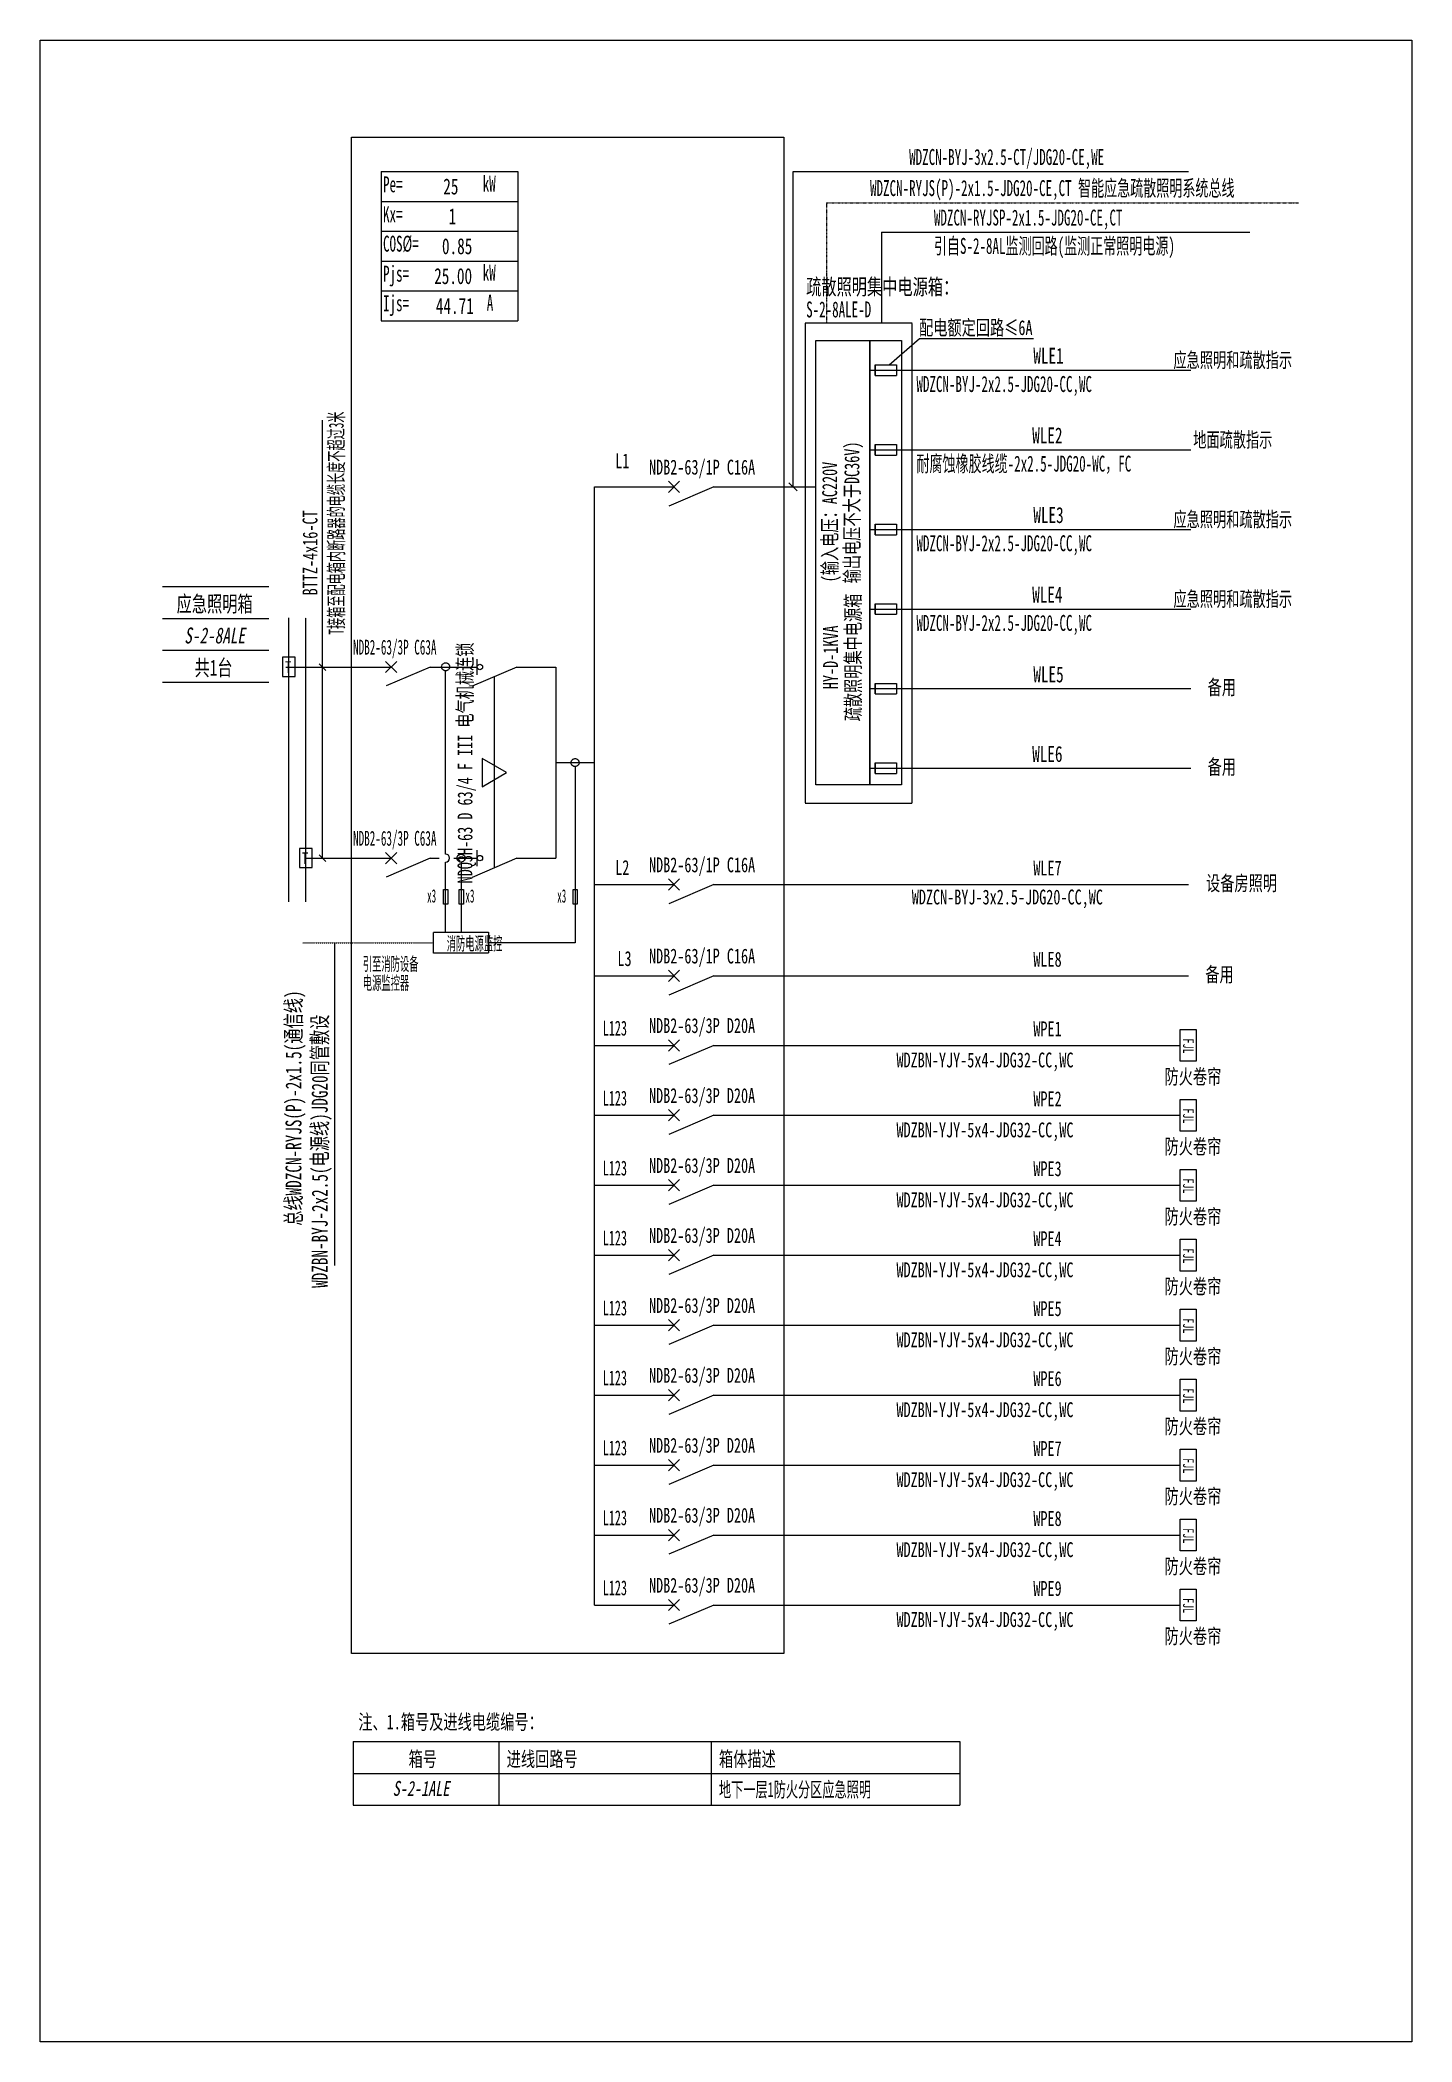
# Model space of a CAD drawing. Extents: x 251778 to 253662, y 348588 to 351336.
import ezdxf
from ezdxf.enums import TextEntityAlignment as Align

# ---------------------------------------------------------------- set-up
doc = ezdxf.new("R2010")
doc.units = 0
doc.header["$MEASUREMENT"] = 0
for name, pattern in [('_点划线L', [1.9, 1.5, -0.17, 0.06, -0.17]), ('_虚线S', [0.25, 0.125, -0.125]), ('DASH', [0.35, 0.25, -0.1]), ('DASHED', [0.75, 0.5, -0.25]), ('DIVIDE', [1.25, 0.5, -0.25, 0, -0.25, 0, -0.25])]:
    doc.linetypes.add(name, pattern=pattern)
for name, color, linetype in [('D_E_Eqpm(强电设备)', 100, 'Continuous'), ('D_E_Eqpm（强电设备）', 100, 'Continuous'), ('D_E_Text(强电文字)', 51, 'Continuous'), ('D_E_Text（强电文字）', 51, 'Continuous'), ('D_E_Wire(强电线缆)', 10, 'Continuous'), ('D_E_Wire（强电线缆）', 10, 'Continuous'), ('D_El_Wire（弱电线缆）', 10, 'Continuous'), ('D_T_TableDim（表格尺寸）', 255, 'Continuous'), ('DQ_Eqpm', 100, 'Continuous'), ('FL04GGFW_E72-配电箱系统图-塔楼部分$0$D_E_Eqpm（强电设备）', 100, 'Continuous'), ('FL09U293_E72-地下室配电箱系统图$0$D_E_Eqpm（强电设备）', 100, 'Continuous'), ('FL09U293_E72-地下室配电箱系统图$0$D_E_Text（强电文字）', 51, 'Continuous'), ('FL09U293_E72-地下室配电箱系统图$0$D_T_TableDim（表格尺寸）', 255, 'Continuous'), ('系统图', 220, 'Continuous')]:
    doc.layers.add(name, color=color, linetype=linetype)
doc.styles.add('FL09U293_E72-地下室配电箱系统图$0$FL04GGFW_E72-配电箱系统图-塔楼部分$0$电气', font='', dxfattribs={"width": 0.7})
doc.styles.add('FL09U293_E72-地下室配电箱系统图$0$FL04GGFW_E72-配电箱系统图-塔楼部分$0$电气箱', font='simhei.ttf', dxfattribs={"width": 0.8, "oblique": 10})
doc.styles.add('FL09U293_E72-地下室配电箱系统图$0$电气', font='', dxfattribs={"width": 0.7})
doc.styles.add('FL09U293_E72-地下室配电箱系统图$0$电气箱', font='simhei.ttf', dxfattribs={"width": 0.8, "oblique": 10})
doc.styles.add('HZ', font='', dxfattribs={"width": 0.7, "height": 400})
doc.styles.add('电气', font='', dxfattribs={"width": 0.7})
doc.styles.get('FL09U293_E72-地下室配电箱系统图$0$FL04GGFW_E72-配电箱系统图-塔楼部分$0$电气').set_extended_font_data('SimSun')
doc.styles.get('FL09U293_E72-地下室配电箱系统图$0$电气').set_extended_font_data('SimSun')
doc.styles.get('HZ').set_extended_font_data('SimSun')
doc.styles.get('电气').set_extended_font_data('SimSun')

msp = doc.modelspace()

# ---------------------------------------------------------------- linework, layer by layer
at = {"layer": 'D_E_Eqpm(强电设备)'}
for p, q in [((252641.1, 350714.7, 0), (252656.5, 350730.2, 0)), ((252656.5, 350714.7, 0), (252641.1, 350730.2, 0)), ((252703.5, 350722.5, 0), (252641.8, 350696, 0)), ((252252.9, 350467.5, 0), (252268.3, 350482.9, 0)), ((252268.3, 350467.5, 0), (252252.9, 350482.9, 0)), ((252378.6, 350464.3, 0), (252378.6, 350486.1, 0)), ((252252.9, 350205.1, 0), (252268.3, 350220.5, 0)), ((252268.3, 350205.1, 0), (252252.9, 350220.5, 0)), ((252378.6, 350201.9, 0), (252378.6, 350223.7, 0)), ((252641.1, 350168.7, 0), (252656.5, 350184.2, 0)), ((252656.5, 350168.7, 0), (252641.1, 350184.2, 0)), ((252703.5, 350176.5, 0), (252641.8, 350150, 0)), ((252641.1, 350043.5, 0), (252656.5, 350059, 0)), ((252656.5, 350043.5, 0), (252641.1, 350059, 0)), ((252703.5, 350051.3, 0), (252641.8, 350024.8, 0)), ((252641.1, 349948, 0), (252656.5, 349963.5, 0)), ((252656.5, 349948, 0), (252641.1, 349963.5, 0)), ((252703.5, 349955.8, 0), (252641.8, 349929.3, 0)), ((252641.1, 349852, 0), (252656.5, 349867.5, 0)), ((252656.5, 349852, 0), (252641.1, 349867.5, 0)), ((252703.5, 349859.7, 0), (252641.8, 349833.3, 0)), ((252641.1, 349755.9, 0), (252656.5, 349771.4, 0)), ((252656.5, 349755.9, 0), (252641.1, 349771.4, 0)), ((252703.5, 349763.7, 0), (252641.8, 349737.2, 0)), ((252641.1, 349659.9, 0), (252656.5, 349675.4, 0)), ((252656.5, 349659.9, 0), (252641.1, 349675.4, 0)), ((252703.5, 349667.6, 0), (252641.8, 349641.2, 0)), ((252641.1, 349563.9, 0), (252656.5, 349579.3, 0)), ((252656.5, 349563.9, 0), (252641.1, 349579.3, 0)), ((252703.5, 349571.6, 0), (252641.8, 349545.1, 0)), ((252641.1, 349467.8, 0), (252656.5, 349483.3, 0)), ((252656.5, 349467.8, 0), (252641.1, 349483.3, 0)), ((252703.5, 349475.5, 0), (252641.8, 349449.1, 0)), ((252641.1, 349371.8, 0), (252656.5, 349387.2, 0)), ((252656.5, 349371.8, 0), (252641.1, 349387.2, 0)), ((252703.5, 349379.5, 0), (252641.8, 349353, 0)), ((252641.1, 349275.7, 0), (252656.5, 349291.2, 0)), ((252656.5, 349275.7, 0), (252641.1, 349291.2, 0)), ((252703.5, 349283.5, 0), (252641.8, 349257, 0)), ((252641.1, 349179.7, 0), (252656.5, 349195.1, 0)), ((252656.5, 349179.7, 0), (252641.1, 349195.1, 0)), ((252703.5, 349187.4, 0), (252641.8, 349161, 0))]:
    msp.add_line(p, q, dxfattribs=at)
for centre in [(252382.4, 350475.2, 0), (252382.4, 350212.8, 0)]:
    msp.add_circle(centre, 3.72, dxfattribs=at)
at = {"layer": 'D_E_Eqpm（强电设备）'}
for p, q in [((252843.6, 350313.4, 0), (252843.6, 350923.7, 0)), ((252843.6, 350923.7, 0), (252917.7, 350923.7, 0)), ((252917.7, 350923.7, 0), (252917.7, 350313.4, 0)), ((252433.3, 350475.2, 0), (252371.6, 350448.7, 0)), ((252419, 350330.3, 0), (252385.3, 350349.7, 0)), ((252385.3, 350349.7, 0), (252385.3, 350310.8, 0)), ((252385.3, 350310.8, 0), (252419, 350330.3, 0)), ((252917.7, 350313.4, 0), (252843.6, 350313.4, 0)), ((252433.3, 350212.8, 0), (252371.6, 350186.3, 0))]:
    msp.add_line(p, q, dxfattribs=at)
at = {"layer": 'D_E_Eqpm（强电设备）', "linetype": 'DASH'}
msp.add_line((252402.5, 350199.6, 0), (252402.5, 350462, 0), dxfattribs=at)
at = {"layer": 'D_E_Eqpm（强电设备）', "elevation": 0}
for points in [[(253365.7, 349977.6), (253365.7, 349933.9), (253343.8, 349933.9), (253343.8, 349977.6)], [(253365.7, 349881.6), (253365.7, 349837.9), (253343.8, 349837.9), (253343.8, 349881.6)], [(253365.7, 349785.5), (253365.7, 349741.8), (253343.8, 349741.8), (253343.8, 349785.5)], [(253365.7, 349689.5), (253365.7, 349645.8), (253343.8, 349645.8), (253343.8, 349689.5)], [(253365.7, 349593.5), (253365.7, 349549.7), (253343.8, 349549.7), (253343.8, 349593.5)], [(253365.7, 349497.4), (253365.7, 349453.7), (253343.8, 349453.7), (253343.8, 349497.4)], [(253365.7, 349401.4), (253365.7, 349357.6), (253343.8, 349357.6), (253343.8, 349401.4)], [(253365.7, 349305.3), (253365.7, 349261.6), (253343.8, 349261.6), (253343.8, 349305.3)], [(253365.7, 349209.3), (253365.7, 349165.5), (253343.8, 349165.5), (253343.8, 349209.3)]]:
    msp.add_lwpolyline(points, close=True, dxfattribs=at)
at = {"layer": 'D_E_Text(强电文字)', "color": 51}
for p, q in [((252166.3, 350212.8, 0), (252166.3, 350814.2, 0)), ((252161.7, 350479.7, 0), (252170.8, 350470.6, 0)), ((252161.7, 350217.3, 0), (252170.8, 350208.2, 0)), ((252182.8, 350096.7, 0), (252182.8, 349653.4, 0))]:
    msp.add_line(p, q, dxfattribs=at)
at = {"layer": 'D_E_Text（强电文字）'}
for p, q in [((252246.7, 351155.5, 0), (252434.6, 351155.5, 0)), ((252246.7, 351155.5, 0), (252246.7, 350950.5, 0)), ((252434.6, 351155.5, 0), (252434.6, 350950.5, 0)), ((252812.3, 351155.5, 0), (253355, 351155.5, 0)), ((252812.3, 350722.5, 0), (252812.3, 351155.5, 0)), ((252246.7, 351114.5, 0), (252434.6, 351114.5, 0)), ((252246.7, 351073.5, 0), (252434.6, 351073.5, 0)), ((252246.7, 351032.5, 0), (252434.6, 351032.5, 0)), ((252246.7, 350991.5, 0), (252434.6, 350991.5, 0)), ((252246.7, 350950.5, 0), (252434.6, 350950.5, 0)), ((252944.4, 350890.1, 0), (252985.7, 350926.3, 0)), ((252985.7, 350926.3, 0), (253142.4, 350926.3, 0)), ((252806.7, 350728, 0), (252817.8, 350716.9, 0))]:
    msp.add_line(p, q, dxfattribs=at)
at = {"layer": 'D_E_Wire(强电线缆)'}
for p, q in [((252120, 350152.6, 0), (252120, 350542.6, 0)), ((252115.9, 350475.2, 0), (252260.6, 350475.2, 0)), ((252314.1, 350475.2, 0), (252378.6, 350475.2, 0)), ((252433.3, 350475.2, 0), (252486.7, 350475.2, 0)), ((252314.1, 350212.8, 0), (252326.4, 350212.8, 0)), ((252346.7, 350212.8, 0), (252378.6, 350212.8, 0)), ((252433.3, 350212.8, 0), (252486.7, 350212.8, 0))]:
    msp.add_line(p, q, dxfattribs=at)
at = {"layer": 'D_E_Wire(强电线缆)', "linetype": 'DASH'}
for p, q in [((252143.3, 350152.6, 0), (252143.3, 350542.6, 0)), ((252143.3, 350212.8, 0), (252260.6, 350212.8, 0))]:
    msp.add_line(p, q, dxfattribs=at)
at = {"layer": 'D_E_Wire（强电线缆）', "color": 10}
for p, q in [((252933.8, 351072.1, 0), (252933.8, 350947.5, 0)), ((252933.8, 351072.1, 0), (253439.2, 351072.1, 0)), ((252917.7, 350882.8, 0), (253358.2, 350882.8, 0)), ((252917.7, 350773.5, 0), (253358.2, 350773.5, 0)), ((252917.7, 350664.2, 0), (253358.2, 350664.2, 0)), ((252917.7, 350554.8, 0), (253358.2, 350554.8, 0)), ((252917.7, 350445.5, 0), (253358.2, 350445.5, 0)), ((252917.7, 350336.2, 0), (253358.2, 350336.2, 0))]:
    msp.add_line(p, q, dxfattribs=at)
at = {"layer": 'D_E_Wire（强电线缆）'}
for p, q in [((252539.5, 349187.4, 0), (252539.5, 350722.5, 0)), ((252539.5, 350722.5, 0), (252648.8, 350722.5, 0)), ((252703.5, 350722.5, 0), (252843.6, 350722.5, 0)), ((252486.7, 350475.2, 0), (252486.7, 350212.8, 0)), ((252486.7, 350344, 0), (252539.5, 350344, 0)), ((252513.1, 350338.5, 0), (252513.1, 350096.7, 0)), ((252356.5, 350207.3, 0), (252356.5, 350111.3, 0)), ((252332.5, 350169.9, 0), (252338.2, 350169.9, 0)), ((252332.5, 350149.7, 0), (252332.5, 350169.9, 0)), ((252338.2, 350169.9, 0), (252338.2, 350149.7, 0)), ((252354, 350169.9, 0), (252359.8, 350169.9, 0)), ((252354, 350149.7, 0), (252354, 350169.9, 0)), ((252359.8, 350169.9, 0), (252359.8, 350149.7, 0)), ((252510.4, 350169.9, 0), (252516.1, 350169.9, 0)), ((252510.4, 350149.7, 0), (252510.4, 350169.9, 0)), ((252516.1, 350169.9, 0), (252516.1, 350149.7, 0)), ((252539.5, 350176.5, 0), (252648.8, 350176.5, 0)), ((252703.5, 350176.5, 0), (253355, 350176.5, 0)), ((252338.2, 350149.7, 0), (252332.5, 350149.7, 0)), ((252359.8, 350149.7, 0), (252354, 350149.7, 0)), ((252516.1, 350149.7, 0), (252510.4, 350149.7, 0)), ((252539.5, 350051.3, 0), (252648.8, 350051.3, 0)), ((252703.5, 350051.3, 0), (253355, 350051.3, 0)), ((252539.5, 349955.8, 0), (252648.8, 349955.8, 0)), ((252703.5, 349955.8, 0), (253343.8, 349955.8, 0)), ((252539.5, 349859.7, 0), (252648.8, 349859.7, 0)), ((252703.5, 349859.7, 0), (253343.8, 349859.7, 0)), ((252539.5, 349763.7, 0), (252648.8, 349763.7, 0)), ((252703.5, 349763.7, 0), (253343.8, 349763.7, 0)), ((252539.5, 349667.6, 0), (252648.8, 349667.6, 0)), ((252703.5, 349667.6, 0), (253343.8, 349667.6, 0)), ((252539.5, 349571.6, 0), (252648.8, 349571.6, 0)), ((252703.5, 349571.6, 0), (253343.8, 349571.6, 0)), ((252539.5, 349475.5, 0), (252648.8, 349475.5, 0)), ((252703.5, 349475.5, 0), (253343.8, 349475.5, 0)), ((252539.5, 349379.5, 0), (252648.8, 349379.5, 0)), ((252703.5, 349379.5, 0), (253343.8, 349379.5, 0)), ((252539.5, 349283.5, 0), (252648.8, 349283.5, 0)), ((252703.5, 349283.5, 0), (253343.8, 349283.5, 0)), ((252539.5, 349187.4, 0), (252648.8, 349187.4, 0)), ((252703.5, 349187.4, 0), (253343.8, 349187.4, 0))]:
    msp.add_line(p, q, dxfattribs=at)
at = {"layer": 'D_E_Wire（强电线缆）', "linetype": '_点划线L'}
for p, q in [((252335.3, 350218.3, 0), (252335.3, 350470.1, 0)), ((252335.3, 350111.3, 0), (252335.3, 350207.3, 0)), ((252318.8, 350111.3, 0), (252394.3, 350111.3, 0)), ((252318.8, 350082.2, 0), (252318.8, 350111.3, 0)), ((252394.3, 350111.3, 0), (252394.3, 350082.2, 0)), ((252394.3, 350082.2, 0), (252318.8, 350082.2, 0)), ((252513.1, 350096.7, 0), (252394.3, 350096.7, 0))]:
    msp.add_line(p, q, dxfattribs=at)
at = {"layer": 'D_E_Wire（强电线缆）', "linetype": '_虚线S'}
msp.add_line((252139.2, 350096.7, 0), (252318.8, 350096.7, 0), dxfattribs=at)
at = {"layer": 'D_E_Wire（强电线缆）', "linetype": '_点划线L'}
for centre in [(252335.3, 350475.5, 0), (252513.1, 350344, 0), (252356.5, 350212.8, 0)]:
    msp.add_circle(centre, 5.47, dxfattribs=at)
at = {"layer": 'D_E_Wire（强电线缆）'}
msp.add_arc((252335.3, 350212.8, 0), 5.47, 270, 90, dxfattribs=at)
at = {"layer": 'D_El_Wire（弱电线缆）', "color": 200, "linetype": 'DIVIDE'}
for q in [(253506.1, 351112.7, 0), (252858.2, 350947.5, 0)]:
    msp.add_line((252858.2, 351112.7, 0), q, dxfattribs=at)
at = {"layer": 'D_T_TableDim（表格尺寸）', "linetype": 'DASHED'}
for p, q in [((252206.1, 349120.9, 0), (252206.1, 351202.5, 0)), ((252206.1, 351202.5, 0), (252799.7, 351202.5, 0)), ((252799.7, 351202.5, 0), (252799.7, 349120.9, 0)), ((252799.7, 349120.9, 0), (252206.1, 349120.9, 0))]:
    msp.add_line(p, q, dxfattribs=at)
at = {"layer": 'D_T_TableDim（表格尺寸）', "linetype": 'DASH'}
for p, q in [((252976, 350947.5, 0), (252829, 350947.5, 0)), ((252829, 350947.5, 0), (252829, 350288.4, 0)), ((252976, 350288.4, 0), (252976, 350947.5, 0)), ((252829, 350288.4, 0), (252976, 350288.4, 0))]:
    msp.add_line(p, q, dxfattribs=at)
at = {"layer": 'DQ_Eqpm'}
for p, q in [((252128.8, 350488.6, 0), (252111.3, 350488.6, 0)), ((252111.3, 350488.6, 0), (252111.3, 350462.3, 0)), ((252111.3, 350462.3, 0), (252128.8, 350462.3, 0)), ((252128.8, 350462.3, 0), (252128.8, 350488.6, 0)), ((252152.1, 350226.2, 0), (252134.6, 350226.2, 0)), ((252134.6, 350226.2, 0), (252134.6, 350199.9, 0)), ((252152.1, 350199.9, 0), (252152.1, 350226.2, 0)), ((252134.6, 350199.9, 0), (252152.1, 350199.9, 0))]:
    msp.add_line(p, q, dxfattribs=at)
at = {"layer": 'FL04GGFW_E72-配电箱系统图-塔楼部分$0$D_E_Eqpm（强电设备）'}
for p, q in [((252917.7, 350313.4, 0), (252917.7, 350923.7, 0)), ((252917.7, 350923.7, 0), (252961.4, 350923.7, 0)), ((252961.4, 350923.7, 0), (252961.4, 350313.4, 0)), ((252925, 350890.1, 0), (252954.1, 350890.1, 0)), ((252925, 350890.1, 0), (252925, 350890.1, 0)), ((252925, 350890.1, 0), (252925, 350875.6, 0)), ((252925, 350875.6, 0), (252925, 350890.1, 0)), ((252925, 350875.6, 0), (252954.1, 350875.6, 0)), ((252925, 350875.6, 0), (252925, 350875.6, 0)), ((252954.1, 350890.1, 0), (252954.1, 350875.6, 0)), ((252925, 350780.8, 0), (252954.1, 350780.8, 0)), ((252925, 350780.8, 0), (252925, 350780.8, 0)), ((252925, 350780.8, 0), (252925, 350766.2, 0)), ((252925, 350766.2, 0), (252925, 350780.8, 0)), ((252925, 350766.2, 0), (252954.1, 350766.2, 0)), ((252925, 350766.2, 0), (252925, 350766.2, 0)), ((252954.1, 350780.8, 0), (252954.1, 350766.2, 0)), ((252925, 350671.5, 0), (252954.1, 350671.5, 0)), ((252925, 350671.5, 0), (252925, 350671.5, 0)), ((252925, 350671.5, 0), (252925, 350656.9, 0)), ((252925, 350656.9, 0), (252925, 350671.5, 0)), ((252925, 350656.9, 0), (252954.1, 350656.9, 0)), ((252925, 350656.9, 0), (252925, 350656.9, 0)), ((252954.1, 350671.5, 0), (252954.1, 350656.9, 0)), ((252925, 350562.1, 0), (252954.1, 350562.1, 0)), ((252925, 350562.1, 0), (252925, 350562.1, 0)), ((252925, 350562.1, 0), (252925, 350547.6, 0)), ((252925, 350547.6, 0), (252925, 350562.1, 0)), ((252925, 350547.6, 0), (252954.1, 350547.6, 0)), ((252925, 350547.6, 0), (252925, 350547.6, 0)), ((252954.1, 350562.1, 0), (252954.1, 350547.6, 0)), ((252925, 350452.8, 0), (252954.1, 350452.8, 0)), ((252925, 350452.8, 0), (252925, 350452.8, 0)), ((252925, 350452.8, 0), (252925, 350438.2, 0)), ((252925, 350438.2, 0), (252925, 350452.8, 0)), ((252925, 350438.2, 0), (252954.1, 350438.2, 0)), ((252925, 350438.2, 0), (252925, 350438.2, 0)), ((252954.1, 350452.8, 0), (252954.1, 350438.2, 0)), ((252925, 350343.5, 0), (252954.1, 350343.5, 0)), ((252925, 350343.5, 0), (252925, 350343.5, 0)), ((252925, 350343.5, 0), (252925, 350328.9, 0)), ((252925, 350328.9, 0), (252925, 350343.5, 0)), ((252925, 350328.9, 0), (252954.1, 350328.9, 0)), ((252925, 350328.9, 0), (252925, 350328.9, 0)), ((252954.1, 350343.5, 0), (252954.1, 350328.9, 0)), ((252961.4, 350313.4, 0), (252917.7, 350313.4, 0))]:
    msp.add_line(p, q, dxfattribs=at)
at = {"layer": 'FL09U293_E72-地下室配电箱系统图$0$D_E_Eqpm（强电设备）'}
for p, q in [((252314.1, 350475.2, 0), (252253.6, 350449.2, 0)), ((252314.1, 350212.8, 0), (252253.6, 350186.8, 0))]:
    msp.add_line(p, q, dxfattribs=at)
at = {"layer": 'FL09U293_E72-地下室配电箱系统图$0$D_T_TableDim（表格尺寸）'}
for p, q in [((251946.8, 350585.7, 0), (252092.6, 350585.7, 0)), ((251946.8, 350541.9, 0), (252092.6, 350541.9, 0)), ((251946.8, 350498.2, 0), (252092.6, 350498.2, 0)), ((251946.8, 350454.5, 0), (252092.6, 350454.5, 0))]:
    msp.add_line(p, q, dxfattribs=at)
at = {"layer": 'FL09U293_E72-地下室配电箱系统图$0$D_T_TableDim（表格尺寸）', "ltscale": 3.5}
for p, q in [((252208.6, 348999.9, 0), (253041.2, 348999.9, 0)), ((252208.6, 348999.9, 0), (252208.6, 348912.5, 0)), ((252408.2, 348999.9, 0), (252408.2, 348912.5, 0)), ((252700.1, 348999.9, 0), (252700.1, 348912.5, 0)), ((253041.2, 348999.9, 0), (253041.2, 348912.5, 0)), ((252208.6, 348956.2, 0), (253041.2, 348956.2, 0)), ((252208.6, 348956.2, 0), (253041.2, 348956.2, 0)), ((252208.6, 348912.5, 0), (253041.2, 348912.5, 0))]:
    msp.add_line(p, q, dxfattribs=at)
at = {"layer": '系统图', "ltscale": 9973.992009}
msp.add_lwpolyline([(251778.5, 351336), (253662, 351336), (253662, 348587.5), (251778.5, 348587.5)], close=True, dxfattribs=at)

# ---------------------------------------------------------------- texts
at = {"layer": 'D_E_Eqpm（强电设备）', "color": 51, "style": '电气', "width": 0.7}
for p in [(253354.9, 349954.8, 0), (253354.9, 349858.8, 0), (253354.9, 349762.7, 0), (253354.9, 349666.7, 0), (253354.9, 349570.7, 0), (253354.9, 349474.6, 0), (253354.9, 349378.6, 0), (253354.9, 349282.5, 0), (253354.9, 349186.5, 0)]:
    msp.add_text('FJL', height=14.58, rotation=270, dxfattribs=at).set_placement(p, align=Align.MIDDLE)
at = {"layer": 'D_E_Text(强电文字)', "color": 51, "style": '电气'}
for s, height, width, p in [('疏散照明集中电源箱：', 21.87, 0.7, (252830.3, 350986.3, 0)), ('L1', 20.41, 0.7, (252568.1, 350748, 0)), ('NDB2-63/1P C16A', 20.409, 0.7, (252614.5, 350739.4, 0)), ('备用', 20.41, 0.7, (253381.5, 350437.2, 0)), ('备用', 20.41, 0.7, (253381.5, 350327.9, 0)), ('NDB2-63/1P C16A', 20.409, 0.7, (252614.5, 350193.4, 0)), ('L2', 20.41, 0.7, (252568.1, 350189.7, 0)), ('WLE7', 20.41, 0.7, (253142.2, 350189, 0)), ('设备房照明', 20.41, 0.7, (253379.3, 350168.2, 0)), ('WDZCN-BYJ-3x2.5-JDG20-CC,WC ', 20.409, 0.7, (252975.3, 350149.2, 0)), ('L3', 20.41, 0.7, (252571.2, 350064.7, 0)), ('NDB2-63/1P C16A', 20.409, 0.7, (252614.5, 350068.2, 0)), ('WLE8', 20.41, 0.7, (253142.2, 350063.7, 0)), ('备用', 20.41, 0.7, (253378.3, 350043, 0)), ('NDB2-63/3P D20A', 20.409, 0.7, (252614.5, 349972.7, 0)), ('L123', 20.41, 0.6, (252551, 349969.2, 0)), ('WPE1', 20.41, 0.7, (253142.2, 349968.2, 0)), ('WDZBN-YJY-5x4-JDG32-CC,WC ', 20.409, 0.7, (252954.3, 349925.5, 0)), ('防火卷帘', 20.41, 0.7, (253322.3, 349902.7, 0)), ('L123', 20.41, 0.6, (252551, 349873.1, 0)), ('NDB2-63/3P D20A', 20.409, 0.7, (252614.5, 349876.6, 0)), ('WPE2', 20.41, 0.7, (253142.2, 349872.2, 0)), ('WDZBN-YJY-5x4-JDG32-CC,WC ', 20.409, 0.7, (252954.3, 349829.5, 0)), ('防火卷帘', 20.41, 0.7, (253322.3, 349806.7, 0)), ('NDB2-63/3P D20A', 20.409, 0.7, (252614.5, 349780.6, 0)), ('L123', 20.41, 0.6, (252551, 349777.1, 0)), ('WPE3', 20.41, 0.7, (253142.2, 349776.2, 0)), ('WDZBN-YJY-5x4-JDG32-CC,WC ', 20.409, 0.7, (252954.3, 349733.4, 0)), ('防火卷帘', 20.41, 0.7, (253322.3, 349710.6, 0)), ('L123', 20.41, 0.6, (252551, 349681.1, 0)), ('NDB2-63/3P D20A', 20.409, 0.7, (252614.5, 349684.6, 0)), ('WPE4', 20.41, 0.7, (253142.2, 349680.1, 0)), ('WDZBN-YJY-5x4-JDG32-CC,WC ', 20.409, 0.7, (252954.3, 349637.4, 0)), ('防火卷帘', 20.41, 0.7, (253322.3, 349614.6, 0)), ('NDB2-63/3P D20A', 20.409, 0.7, (252614.5, 349588.5, 0)), ('L123', 20.41, 0.6, (252551, 349585, 0)), ('WPE5', 20.41, 0.7, (253142.2, 349584.1, 0)), ('WDZBN-YJY-5x4-JDG32-CC,WC ', 20.409, 0.7, (252954.3, 349541.3, 0)), ('防火卷帘', 20.41, 0.7, (253322.3, 349518.5, 0)), ('L123', 20.41, 0.6, (252551, 349489, 0)), ('NDB2-63/3P D20A', 20.409, 0.7, (252614.5, 349492.5, 0)), ('WPE6', 20.41, 0.7, (253142.2, 349488, 0)), ('WDZBN-YJY-5x4-JDG32-CC,WC ', 20.409, 0.7, (252954.3, 349445.3, 0)), ('防火卷帘', 20.41, 0.7, (253322.3, 349422.5, 0)), ('NDB2-63/3P D20A', 20.409, 0.7, (252614.5, 349396.4, 0)), ('L123', 20.41, 0.6, (252551, 349392.9, 0)), ('WPE7', 20.41, 0.7, (253142.2, 349392, 0)), ('WDZBN-YJY-5x4-JDG32-CC,WC ', 20.409, 0.7, (252954.3, 349349.3, 0)), ('防火卷帘', 20.41, 0.7, (253322.3, 349326.5, 0)), ('L123', 20.41, 0.6, (252551, 349296.9, 0)), ('NDB2-63/3P D20A', 20.409, 0.7, (252614.5, 349300.4, 0)), ('WPE8', 20.41, 0.7, (253142.2, 349295.9, 0)), ('WDZBN-YJY-5x4-JDG32-CC,WC ', 20.409, 0.7, (252954.3, 349253.2, 0)), ('防火卷帘', 20.41, 0.7, (253322.3, 349230.4, 0)), ('NDB2-63/3P D20A', 20.409, 0.7, (252614.5, 349204.3, 0)), ('L123', 20.41, 0.6, (252551, 349200.8, 0)), ('WPE9', 20.41, 0.7, (253142.2, 349199.9, 0)), ('WDZBN-YJY-5x4-JDG32-CC,WC ', 20.409, 0.7, (252954.3, 349157.2, 0)), ('防火卷帘', 20.41, 0.7, (253322.3, 349134.4, 0))]:
    msp.add_text(s, height=height, dxfattribs=dict(at, width=width)).set_placement(p)
at = {"layer": 'D_E_Text(强电文字)', "color": 51, "style": '电气', "width": 0.65}
for s, p in [('应急照明和疏散指示', (253416, 350897.1, 0)), ('地面疏散指示', (253416, 350787.7, 0)), ('应急照明和疏散指示', (253416, 350678.4, 0)), ('应急照明和疏散指示', (253416, 350569.1, 0))]:
    msp.add_text(s, height=20.41, dxfattribs=at).set_placement(p, align=Align.MIDDLE)
at = {"layer": 'D_E_Text(强电文字)', "color": 51, "style": '电气'}
for s, width, p in [('T接箱至配电箱内断路器的电缆长度不超过3米', 0.55, (252195.3, 350519.8, 0)), ('BTTZ-4x16-CT', 0.7, (252159.4, 350573.6, 0))]:
    msp.add_text(s, height=20.409, rotation=90, dxfattribs=dict(at, width=width)).set_placement(p)
at = {"layer": 'D_E_Text(强电文字)', "style": 'FL09U293_E72-地下室配电箱系统图$0$FL04GGFW_E72-配电箱系统图-塔楼部分$0$电气', "width": 0.7}
for s, p in [('应急照明箱', (252018.2, 350562.3, 0)), ('共1台', (252016.7, 350474.8, 0))]:
    msp.add_text(s, height=21.87, dxfattribs=at).set_placement(p, align=Align.MIDDLE)
at = {"layer": 'D_E_Text(强电文字)', "style": 'FL09U293_E72-地下室配电箱系统图$0$FL04GGFW_E72-配电箱系统图-塔楼部分$0$电气箱', "oblique": 10, "width": 0.7}
msp.add_text('S-2-8ALE', height=21.87, dxfattribs=at).set_placement((252018.2, 350518.5, 0), align=Align.MIDDLE)
at = {"layer": 'D_E_Text（强电文字）', "style": '电气'}
for s, height, width, p in [('WDZCN-BYJ-3x2.5-CT/JDG20-CE,WE', 21.867, 0.6, (252971.7, 351164.5, 0)), ('25', 21.87, 0.7, (252332.1, 351124, 0)), ('1', 21.9, 0.7, (252339.4, 351083, 0)), (' 0.85', 21.87, 0.7, (252319.9, 351042, 0)), ('WLE1', 21.87, 0.7, (253142.2, 350891.6, 0)), ('WDZCN-BYJ-2x2.5-JDG20-CC,WC', 21.867, 0.6, (252981.7, 350852.8, 0)), ('WLE2', 21.87, 0.7, (253140.6, 350782.2, 0)), ('耐腐蚀橡胶线缆-2x2.5-JDG20-WC，FC', 21.867, 0.6, (252981.7, 350743.5, 0)), ('WLE3', 21.87, 0.7, (253142.2, 350672.9, 0)), ('WDZCN-BYJ-2x2.5-JDG20-CC,WC', 21.867, 0.6, (252981.7, 350634.2, 0)), ('WLE4', 21.87, 0.7, (253140.6, 350563.6, 0)), ('WDZCN-BYJ-2x2.5-JDG20-CC,WC', 21.867, 0.6, (252981.7, 350524.8, 0)), ('WLE5', 21.87, 0.7, (253142.2, 350454.2, 0)), ('WLE6', 21.87, 0.7, (253140.6, 350344.9, 0))]:
    msp.add_text(s, height=height, dxfattribs=dict(at, width=width)).set_placement(p)
at = {"layer": 'D_E_Text（强电文字）', "linetype": 'Continuous', "style": '电气', "width": 0.6}
for s, height, p in [('Pe=', 21.87, (252249.4, 351127, 0)), ('kW', 21.87, (252386.2, 351127.8, 0)), ('Kx=', 21.87, (252249.4, 351085.9, 0)), ('COS%%C=', 21.87, (252249.4, 351045.5, 0)), ('Pjs=', 21.87, (252249.4, 351004.3, 0)), ('kW', 21.87, (252386.2, 351005.6, 0)), ('Ijs=', 21.87, (252249.4, 350963.7, 0)), ('A', 21.9, (252391.8, 350964.6, 0))]:
    msp.add_text(s, height=height, dxfattribs=at).set_placement(p)
at = {"layer": 'D_E_Text（强电文字）', "color": 51, "style": '电气', "width": 0.6}
for s, height, p in [('WDZCN-RYJS(P)-2x1.5-JDG20-CE,CT 智能应急疏散照明系统总线', 21.867, (252918, 351121.8, 0)), ('WDZCN-RYJSP-2x1.5-JDG20-CE,CT', 21.867, (253005.7, 351081.3, 0)), ('引自S-2-8AL监测回路(监测正常照明电源)', 21.867, (253005.7, 351042.4, 0)), ('S-2-8ALE-D', 21.87, (252830.3, 350955.2, 0))]:
    msp.add_text(s, height=height, dxfattribs=at).set_placement(p)
at = {"layer": 'D_E_Text（强电文字）', "color": 6, "style": '电气', "width": 0.7}
for s, p in [('25.00', (252319.6, 351001, 0)), ('44.71', (252321.9, 350960, 0))]:
    msp.add_text(s, height=21.87, dxfattribs=at).set_placement(p)
at = {"layer": 'D_E_Text（强电文字）', "style": '电气'}
for s, height, width, p in [('配电额定回路≤6A', 20.41, 0.7, (253063.2, 350941.6, 0)), ('NDB2-63/3P C63A', 20.409, 0.55, (252265.5, 350500.8, 0)), ('NDB2-63/3P C63A', 20.409, 0.55, (252265.5, 350238.4, 0))]:
    msp.add_text(s, height=height, dxfattribs=dict(at, width=width)).set_placement(p, align=Align.MIDDLE)
at = {"layer": 'D_E_Text（强电文字）', "color": 51, "style": '电气', "width": 0.7}
for s, height, p in [('输出电压不大于DC36V)', 20.409, (252894.3, 350687.4, 0)), ('(输入电压：AC220V', 20.409, (252863.8, 350674.3, 0)), ('疏散照明集中电源箱', 20.41, (252894.3, 350488.3, 0)), ('HY-D-1KVA', 20.41, (252863.8, 350488.5, 0))]:
    msp.add_text(s, height=height, rotation=90, dxfattribs=at).set_placement(p, align=Align.MIDDLE)
at = {"layer": 'D_E_Text（强电文字）', "style": '电气', "width": 0.7}
msp.add_text('NDQ3H-63 D 63/4 F III 电气机械连锁', height=20.409, rotation=90, dxfattribs=at).set_placement((252362.9, 350343.5, 0), align=Align.MIDDLE)
for s, p in [('总线WDZCN-RYJS(P)-2x1.5(通信线)', (252137.4, 349708)), ('WDZBN-BYJ-2x2.5(电源线)JDG20同管敷设', (252173.4, 349622.8))]:
    msp.add_text(s, height=21.867, rotation=90, dxfattribs=at).set_placement(p)
at = {"layer": 'D_E_Wire（强电线缆）', "color": 51, "linetype": 'Continuous', "style": 'HZ', "width": 0.5}
for s, p in [('x3', (252309.9, 350151.8, 0)), ('x3', (252362.5, 350151.8, 0)), ('x3', (252488.5, 350151.8, 0)), ('消防电源监控', (252336.8, 350086.5, 0)), ('引至消防设备', (252221.6, 350058.5, 0)), ('电源监控器', (252221.6, 350032.4, 0))]:
    msp.add_text(s, height=18.22, dxfattribs=at).set_placement(p)
at = {"layer": 'DQ_Eqpm', "color": 51, "style": '电气', "width": 0.8}
for p in [(252114.7, 350467.2, 0), (252138, 350204.8, 0)]:
    msp.add_text('T', height=16, dxfattribs=at).set_placement(p)
at = {"layer": 'FL09U293_E72-地下室配电箱系统图$0$D_E_Text（强电文字）', "style": 'FL09U293_E72-地下室配电箱系统图$0$电气'}
for s, height, width, p in [('注、1.箱号及进线电缆编号：', 20.409, 0.7, (252215.4, 349016.7, 0)), ('箱号', 20.41, 0.7, (252284.5, 348965.7, 0)), ('进线回路号', 20.41, 0.7, (252419.2, 348965.7, 0)), ('箱体描述', 20.41, 0.7, (252710.6, 348965.7, 0)), ('地下一层1防火分区应急照明', 20.409, 0.6, (252710.6, 348923.9, 0))]:
    msp.add_text(s, height=height, dxfattribs=dict(at, width=width)).set_placement(p)
at = {"layer": 'FL09U293_E72-地下室配电箱系统图$0$D_E_Text（强电文字）', "style": 'FL09U293_E72-地下室配电箱系统图$0$电气箱', "oblique": 10, "width": 0.7}
msp.add_text('S-2-1ALE', height=20.41, dxfattribs=at).set_placement((252301.6, 348935.6, 0), align=Align.MIDDLE)

doc.saveas('drawing.dxf')
